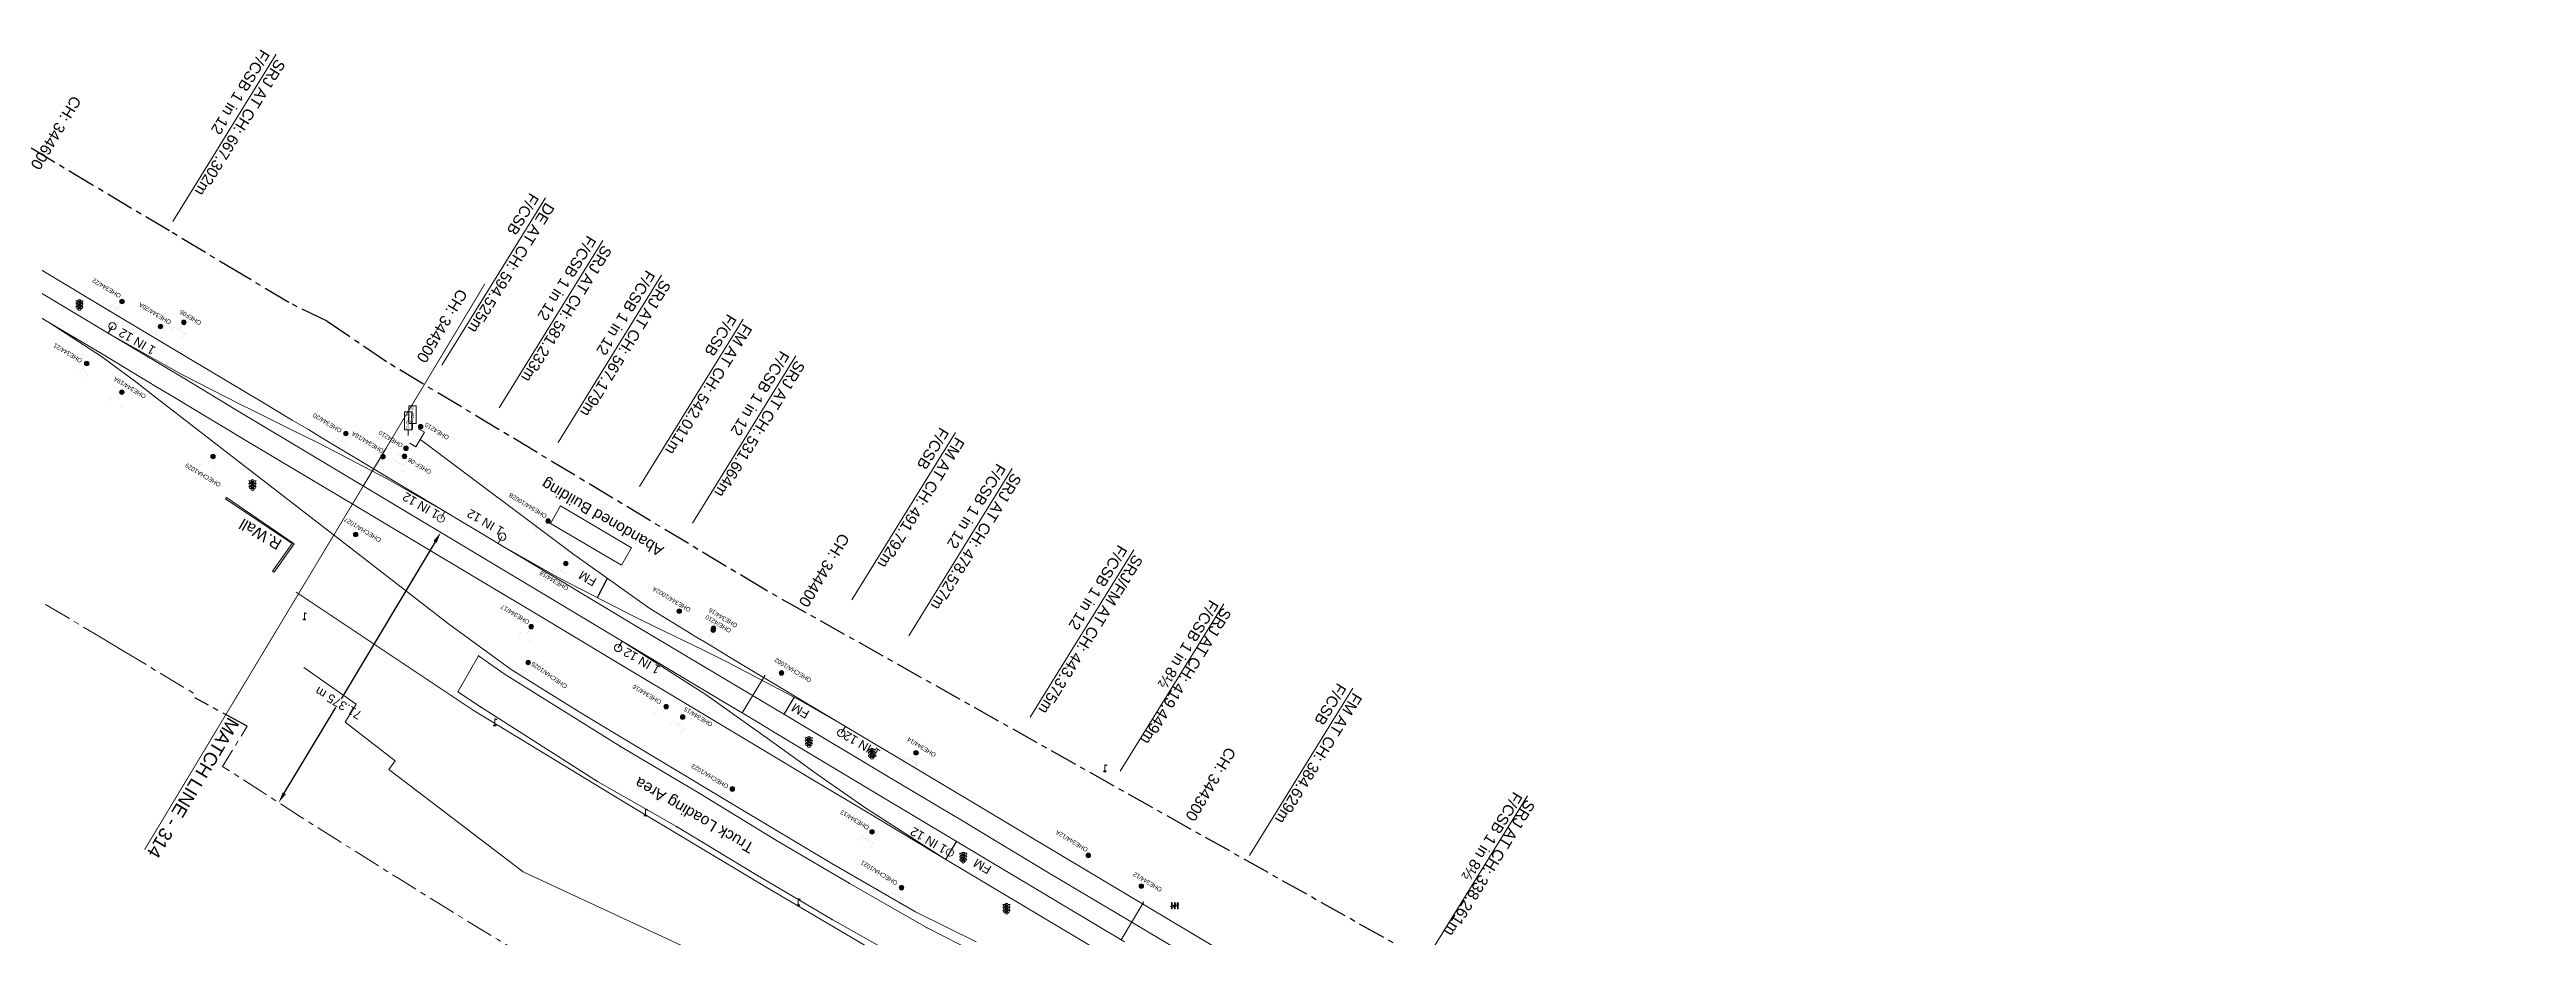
# Model space of a CAD drawing. Header units: feet. Extents: x 593168 to 611286, y 3401475 to 3412398.
# Drawn here: x 607332 to 607892, y 3403732 to 3403933 of the extents above; entities that cross this region are included whole.
import ezdxf

# ---------------------------------------------------------------- set-up
doc = ezdxf.new("R2010")
doc.units = ezdxf.units.FT
doc.header["$MEASUREMENT"] = 0
doc.linetypes.add('CENTER', pattern=[2, 1.25, -0.25, 0.25, -0.25])
doc.linetypes.add('PHANTOM2', pattern=[1.25, 0.625, -0.125, 0.125, -0.125, 0.125, -0.125])
doc.layers.get('Defpoints').update_dxf_attribs({"lineweight": 0})
for name, color, linetype, lineweight in [("CHAWAPAIL STN. SRJ's", 251, 'Continuous', 0), ('DFCC BOUNDARY', 6, 'CENTER', 0), ('Exg track', 7, 'Continuous', 0), ('Existing IR Chainage', 7, 'Continuous', 0), ('Existing IR Track', 143, 'Continuous', 0), ('Govt buliding', 251, 'Continuous', 0), ('Grill', 251, 'Continuous', 0), ('Lamp_Post', 251, 'Continuous', 0), ('OHE MAST', 8, 'Continuous', 0), ('OHE MAST TEXT', 8, 'Continuous', 0), ('Platform', 7, 'Continuous', 0), ('Retaining Wall', 251, 'Continuous', 0), ('Sign Board', 251, 'Continuous', 0), ('SRJ13A', 251, 'Continuous', 0), ('STOP', 251, 'Continuous', 0), ('Text1', 251, 'Continuous', 0), ('Transformer', 251, 'Continuous', 0)]:
    doc.layers.add(name, color=color, linetype=linetype, lineweight=lineweight)
doc.layers.add('Existing Railway Boundary', color=7, linetype='CENTER')
doc.layers.add('MATCH LINE', color=7, linetype='Continuous')
doc.styles.add('CUT-FILL', font='cut-fill.shx', dxfattribs={"height": 2})
doc.styles.get("Standard").update_dxf_attribs({"font": 'arial.ttf'})
doc.styles.add('Style-Arial', font='arial.ttf')
doc.linetypes.add('F-LINE', pattern='A,0.6,["X",Standard,S=0.3,R=0,X=0,Y=-0.15],0.1', length=0.7)
doc.dimstyles.get("Standard").update_dxf_attribs({"dimtxt": 0.18, "dimasz": 0.18, "dimexe": 0.18, "dimexo": 0.0625, "dimgap": 0.09, "dimtad": 0, "dimtih": 1, "dimtoh": 1, "dimdec": 4, "dimzin": 0, "dimdsep": 46, "dimtxsty": 'Standard', "dimcen": 0.09, "dimadec": 0, "dimazin": 0, "dimtfac": 1, "dimtdec": 4, "dimtofl": 0, "dimtmove": 0, "dimatfit": 3, "dimfxl": 1, "dimtolj": 1, "dimtzin": 0, "dimarcsym": 0})

# ---------------------------------------------------------------- blocks, each defined once
blk = doc.blocks.new('LP')
for points in [[(0, 0), (0, 1.5)], [(0.25, 1.35), (0.44, 1.35)]]:
    blk.add_lwpolyline(points)
for centre, radius, start, end in [((0.07, 0.99), 0.519, 57.6425, 97.3165), ((0.34, 1.33), 0.094, 11.7012, 168.0476)]:
    blk.add_arc(centre, radius, start, end)
at = {"extrusion": (0, 0, -1)}
blk.add_ellipse((0, 0.01), major_axis=(0.308, 0), ratio=0.400495, dxfattribs=at)
blk.add_ellipse((0.35, 1.36), major_axis=(0.0017, 0.0438), ratio=0.461056, start_param=1.74022, end_param=4.575836)
blk = doc.blocks.new('SIG')
for color, points in [(1, [(-0.22, 0.42, 0.180295), (-0.01, 0.33, -0.00255), (0.01, 0.33, -0.00255), (0.02, 0.33, 0.180295), (0.23, 0.42, -0.002654), (0.25, 0.44, 0.184495), (0.33, 0.65, 1.000001), (-0.32, 0.65, 0.184495), (-0.24, 0.44, -0.002654)]), (2, [(0.23, -0.23, -0.002654), (0.25, -0.21, 0.184495), (0.33, 0.01, 1.000001), (-0.32, 0.01, 0.184495), (-0.24, -0.21, -0.002654), (-0.22, -0.23, 0.180295), (-0.01, -0.32, -0.00255), (0.01, -0.32, -0.00255), (0.02, -0.32, 0.180295)]), (3, [(0.23, -0.88, -0.002654), (0.25, -0.86, 0.184495), (0.33, -0.64, 1.000001), (-0.32, -0.64, 0.184495), (-0.24, -0.86, -0.002654), (-0.22, -0.88, 0.395599)])]:
    blk.add_hatch(color=color).paths.add_polyline_path(points)
for p, q in [((-0.31, 0.98), (-0.32, -0.9)), ((0.33, -0.9), (0.32, 0.98))]:
    blk.add_line(p, q)
for points in [[(-0.31, 0.98), (-0.81, 0.98, 0.198758), (-0.42, 0.41, 0.003814), (-0.31, 0.39, 0.003814)], [(-0.31, 0.33), (-0.81, 0.33, 0.198758), (-0.42, -0.23, 0.003727), (-0.32, -0.26, 0.003727)], [(0.32, 0.98), (0.82, 0.98, -0.198758), (0.44, 0.41, -0.003814), (0.32, 0.39, -0.003814)], [(0.32, 0.33), (0.82, 0.33, -0.198758), (0.44, -0.23, -0.003727), (0.33, -0.26, -0.003727)], [(-0.32, -0.32), (-0.81, -0.32, 0.198758), (-0.42, -0.88, 0.003639), (-0.32, -0.9)], [(0.33, -0.32), (0.82, -0.32, -0.198758), (0.44, -0.88, -0.003639), (0.33, -0.9)]]:
    blk.add_lwpolyline(points, format="xyb")
for centre, radius, start, end in [((0.01, 0.91), 0.324, 12.4049, 167.5951), ((0.01, 0.81), 0.357, 27.7578, 152.2422), ((0.01, -0.9), 0.324, 181.4572, 358.5428)]:
    blk.add_arc(centre, radius, start, end)
blk = doc.blocks.new('STOP')
at = {"layer": 'SRJ13A'}
blk.add_lwpolyline([(0.84, 5.38), (-0.84, 5.38), (-0.84, 1.32), (0.84, 1.32)], close=True, dxfattribs=at)
blk.add_lwpolyline([(0, 1.32), (0, 0)], dxfattribs=at)
at = {"layer": 'SRJ13A', "style": 'CUT-FILL'}
for s, p in [('P', (0.13, 2.3)), ('O', (0.37, 3.27)), ('S', (0.27, 5.16)), ('T', (0.31, 4.2))]:
    blk.add_text(s, height=0.739, rotation=180, dxfattribs=at).set_placement(p)
blk = doc.blocks.new('TRF')
blk.add_hatch(color=256).paths.add_polyline_path([(0.22, -0.04), (0.38, 0.42), (-0.98, -0.29), (0.02, 0.04), (-0.18, -0.39), (0.98, 0.09)])
for p, q in [((-0.69, 0.72), (-0.69, -0.72)), ((-0.52, 0.72), (-0.69, 0.72)), ((-0.52, -0.72), (-0.52, 0.72)), ((0, 0.72), (0, -0.72)), ((0.17, 0.72), (0, 0.72)), ((0.17, -0.72), (0.17, 0.72)), ((0.7, 0.72), (0.7, -0.72)), ((0.87, 0.72), (0.7, 0.72)), ((0.87, -0.72), (0.87, 0.72)), ((-0.69, -0.72), (-0.52, -0.72)), ((0, -0.72), (0.17, -0.72)), ((0.7, -0.72), (0.87, -0.72))]:
    blk.add_line(p, q)
blk.add_lwpolyline([(0.22, -0.04), (0.38, 0.42), (-0.98, -0.29), (0.02, 0.04), (-0.18, -0.39), (0.98, 0.09)], close=True)
blk = doc.blocks.new('OHE MAST')
h = blk.add_hatch(color=256)
h.dxf.hatch_style = 1
edge = h.paths.add_edge_path()
edge.add_arc((0, 0), 0.514, 0, 360)
at = {"const_width": 0.01}
for points in [[(1.5, 3.5), (1.5, 2), (-1.5, 2), (-1.5, 3.5)], [(0, 2), (0, 0)]]:
    blk.add_lwpolyline(points, dxfattribs=at)
blk.add_circle((0, 0), 0.514)
blk = doc.blocks.new('*D348')
at = {"layer": 'Defpoints', "color": 0, "linetype": 'ByBlock', "ltscale": 5, "transparency": 16777216}
for p in [(607420.07, 3403823.53), (607420.08, 3403823.53), (607383.39, 3403762.31)]:
    blk.add_point(p, dxfattribs=at)
at = {"layer": 'DFCC BOUNDARY', "color": 0, "linetype": 'ByBlock', "lineweight": -2, "ltscale": 5, "transparency": 16777216}
for p, q in [((607420.18, 3403823.47), (607420.19, 3403823.46)), ((607418.8, 3403821.38), (607397.51, 3403785.85)), ((607384.68, 3403764.45), (607396.33, 3403783.88)), ((607383.5, 3403762.24), (607383.5, 3403762.24))]:
    blk.add_line(p, q, dxfattribs=at)
at = {"layer": 'DFCC BOUNDARY', "color": 0, "linetype": 'ByBlock', "ltscale": 5, "transparency": 16777216}
for points in [[(607418.44, 3403821.6), (607419.15, 3403821.17), (607420.08, 3403823.53)], [(607384.32, 3403764.66), (607385.04, 3403764.23), (607383.39, 3403762.3)]]:
    blk.add_solid(points, dxfattribs=at)
at = {"layer": 'DFCC BOUNDARY', "color": 0, "linetype": 'ByBlock', "ltscale": 5, "transparency": 16777216, "insert": (607396.92, 3403784.87), "char_height": 2, "attachment_point": 5, "rotation": 149, "style": 'Style-Arial'}
blk.add_mtext('\\A1;71.375 m', dxfattribs=at)
blk = doc.blocks.new('TerminatorOpen_0.5')
at = {"color": 0, "linetype": 'ByBlock', "lineweight": -2}
for q in [(-1, 0.25), (-1, 0), (-1, -0.25)]:
    blk.add_line((0, 0), q, dxfattribs=at)

msp = doc.modelspace()

# ---------------------------------------------------------------- linework, layer by layer
at = {"layer": "CHAWAPAIL STN. SRJ's", "lineweight": 13, "flags": 128}
for points in [[(607382.8492, 3403931.8465), (607359.4164, 3403893.9365)], [(607443.7737, 3403899.3033), (607420.341, 3403861.3933)], [(607456.7562, 3403889.6695), (607433.3235, 3403851.7595)], [(607470.0835, 3403881.8229), (607446.6508, 3403843.9129)], [(607488.5117, 3403871.8773), (607465.079, 3403833.9673)], [(607500.4784, 3403863.57), (607477.0456, 3403825.66)], [(607536.5914, 3403846.1924), (607513.1587, 3403808.2824)], [(607549.4524, 3403838.0325), (607526.0197, 3403800.1225)], [(607576.9482, 3403819.5854), (607553.5155, 3403781.6754)], [(607597.3104, 3403807.3574), (607573.8777, 3403769.4474)], [(607626.5517, 3403788.2778), (607603.119, 3403750.3678)], [(607666.0637, 3403763.8549), (607642.6309, 3403725.9449)]]:
    msp.add_lwpolyline(points, dxfattribs=at)
at = {"layer": 'DFCC BOUNDARY', "ltscale": 5}
msp.add_lwpolyline([(607330.6606, 3403807.2131), (607343.0419, 3403799.786), (607348.0429, 3403796.7883), (607364.7959, 3403786.7232)], dxfattribs=at)
at = {"layer": 'DFCC BOUNDARY', "ltscale": 5, "flags": 128}
msp.add_lwpolyline([(608169.7484, 3403330.5329), (608166.0125, 3403332.7612), (608109.3376, 3403366.5656), (608077.3094, 3403385.6693), (608053.897, 3403399.8354), (608027.9038, 3403415.1356), (608002.7237, 3403430.4016), (607965.038, 3403453.1168), (607923.0995, 3403476.5115), (607908.5225, 3403452.0667), (607756.2131, 3403543.6905), (607765.5086, 3403559.4423), (607571.8471, 3403673.7258), (607552.2717, 3403660.5571), (607485.2693, 3403700.0965), (607479.8852, 3403703.2741), (607474.4939, 3403706.4583), (607469.0947, 3403709.6517), (607463.6689, 3403712.8676), (607458.2522, 3403716.0874), (607452.8306, 3403719.3215), (607447.4053, 3403722.5717), (607441.9978, 3403725.8273, -0.00829626), (607370.6701, 3403770.5171), (607376.2934, 3403779.6115)], format="xyb", dxfattribs=at)
at = {"layer": 'Exg track'}
for p, q in [((607344.842, 3403868.6771), (607345.7667, 3403870.2315)), ((607421.0239, 3403828.2377), (607420.0992, 3403826.6833)), ((607433.079, 3403821.0124), (607434.0037, 3403822.5668)), ((607461.1605, 3403798.9072), (607460.2358, 3403797.3528)), ((607511.6758, 3403779.5797), (607510.7511, 3403778.0253)), ((607534.3818, 3403749.4611), (607535.3065, 3403751.0155))]:
    msp.add_line(p, q, dxfattribs=at)
at = {"layer": 'Exg track', "const_width": 0.3, "elevation": 264.332}
msp.add_lwpolyline([(607457.7907, 3403813.1445), (607455.5275, 3403808.7527)], dxfattribs=at)
at = {"layer": 'Exg track', "const_width": 0.3}
for points in [[(607500.0844, 3403786.1822), (607497.7964, 3403782.3481)], [(607534.3818, 3403749.4611), (607536.8378, 3403753.5483)]]:
    msp.add_lwpolyline(points, dxfattribs=at)
at = {"layer": 'Exg track'}
for centre in [(607345.7667, 3403870.2315), (607420.0992, 3403826.6833), (607434.0037, 3403822.5668), (607460.2358, 3403797.3528), (607510.7511, 3403778.0253), (607535.3065, 3403751.0155)]:
    msp.add_circle(centre, 0.8325, dxfattribs=at)
at = {"layer": 'Existing IR Chainage', "color": 7, "linetype": 'Continuous', "lineweight": 13, "flags": 128}
for points in [[(607407.7032, 3403842.6067), (607402.5533, 3403834.0348)], [(607493.4778, 3403791.188), (607488.3229, 3403782.6191)], [(607579.2339, 3403739.8248), (607574.1119, 3403731.2361)]]:
    msp.add_lwpolyline(points, dxfattribs=at)
at = {"layer": 'Existing IR Track', "flags": 128}
for points in [[(607599.3014, 3403710.6541), (607534.3818, 3403749.4611), (607515.8604, 3403760.5684), (607503.2062, 3403768.1394), (607493.9262, 3403773.7259), (607477.9142, 3403783.3242), (607458.8933, 3403794.7562), (607441.4785, 3403805.2061), (607427.6798, 3403813.486), (607403.9493, 3403827.6596), (607376.3557, 3403844.1144), (607358.6939, 3403854.7432), (607355.9927, 3403856.3731), (607353.5228, 3403857.8693), (607351.9727, 3403858.8045), (607343.7103, 3403863.8321), (607331.5395, 3403871.0433), (607293.8661, 3403893.5287)], [(607574.8623, 3403730.7886), (607555.1678, 3403742.5337), (607536.6127, 3403753.6835), (607518.5467, 3403764.4912), (607496.1752, 3403777.906), (607492.0576, 3403780.3959), (607489.4046, 3403781.9683), (607480.5666, 3403787.2852), (607443.3909, 3403809.5491), (607430.0462, 3403817.5549), (607406.1365, 3403831.8819), (607378.9166, 3403848.2355), (607373.8895, 3403851.2488), (607361.5254, 3403858.6657), (607344.842, 3403868.6771), (607327.4402, 3403879.0702)], [(607593.7569, 3403724.8886), (607577.2366, 3403734.7586), (607557.8332, 3403746.3515), (607538.5356, 3403757.9594), (607521.0287, 3403768.4139), (607498.3055, 3403782.0443), (607482.8326, 3403791.2781), (607464.3216, 3403802.3122), (607446.1089, 3403813.2053), (607433.079, 3403821.0124), (607432.078, 3403821.6207), (607421.0239, 3403828.2377), (607408.0311, 3403836.02), (607393.1998, 3403844.9552), (607390.1158, 3403846.8382), (607386.4912, 3403848.9559), (607379.5596, 3403853.1162), (607363.5037, 3403862.6938), (607346.8627, 3403872.7094), (607329.6373, 3403882.9976)], [(607541.3072, 3403730.7438), (607527.5107, 3403737.5458), (607508.6346, 3403748.4954), (607487.3808, 3403761.2088), (607469.7917, 3403771.7706), (607451.6195, 3403782.711), (607436.06, 3403792.5074), (607421.8777, 3403802.8505), (607399.0459, 3403820.4771), (607373.8212, 3403840.0072), (607357.5697, 3403852.5795), (607354.8938, 3403854.6618), (607351.0534, 3403857.653), (607343.3366, 3403863.3596), (607331.5395, 3403871.0433)], [(607421.0239, 3403828.2377), (607407.813, 3403835.7508), (607392.5258, 3403843.7224), (607385.5649, 3403847.1757), (607380.1121, 3403849.8543), (607376.6787, 3403851.5799), (607374.9126, 3403852.4415), (607361.6294, 3403859.2151), (607344.842, 3403868.6771)], [(607413.1157, 3403843.7258), (607414.4554, 3403842.9231), (607416.4273, 3403846.2143), (607415.0876, 3403847.017)], [(607609.2191, 3403721.2727), (607560.56, 3403750.2978), (607541.0303, 3403762.0552), (607523.6197, 3403772.4549), (607511.6758, 3403779.5797), (607501.2391, 3403785.8265), (607485.6228, 3403795.2008), (607480.676, 3403798.1972), (607477.4092, 3403800.1342), (607477.008, 3403800.3762), (607467.4307, 3403806.2767), (607449.8726, 3403818.7855), (607416.1589, 3403844.0301), (607415.4414, 3403844.5687)], [(607511.6758, 3403779.5797), (607501.0851, 3403785.6534), (607484.8744, 3403794.2193), (607479.4229, 3403796.9198), (607468.7653, 3403802.086), (607464.9027, 3403803.9666), (607462.5164, 3403805.1511), (607446.4773, 3403813.4166), (607433.079, 3403821.0124)], [(607534.3818, 3403749.4611), (607516.3361, 3403761.041), (607506.8635, 3403767.6465), (607504.3346, 3403769.458), (607501.1786, 3403771.7374), (607495.0557, 3403776.1963), (607480.1373, 3403786.6958), (607461.1605, 3403798.9072)]]:
    msp.add_lwpolyline(points, dxfattribs=at)
at = {"layer": 'Existing Railway Boundary', "ltscale": 5}
for points in [[(607385.7139, 3403875.6061), (607375.3991, 3403881.7936), (607358.6952, 3403891.8174), (607341.2919, 3403902.2114), (607325.9819, 3403911.3959), (607310.4466, 3403920.7156), (607304.9288, 3403924.0155), (607300.9292, 3403917.3459)], [(607755.5205, 3403663.0787), (607493.2715, 3403810.6574), (607407.78, 3403862.1861), (607394.3484, 3403871.3553), (607385.7139, 3403875.6061)], [(607376.2973, 3403779.6187), (607364.4093, 3403786.0872)]]:
    msp.add_lwpolyline(points, dxfattribs=at)
at = {"layer": 'Govt buliding'}
msp.add_polyline3d([(607461.0192, 3403816.138, 263.9688), (607444.9424, 3403825.5853, 264.6845), (607447.1589, 3403829.5152, 262.9101), (607463.2475, 3403820.0609, 262.9101)], close=True, dxfattribs=at)
at = {"layer": 'Grill', "color": 1, "linetype": 'F-LINE', "lineweight": 13, "ltscale": 5}
for points in [[(607387.3361, 3403809.9767), (607427.63, 3403783.117), (607462.1152, 3403762.1349), (607493.335, 3403743.3711), (607524.5812, 3403724.9537), (607553.9447, 3403707.5715), (607611.3509, 3403673.5833), (607651.3628, 3403650.3515), (607699.9165, 3403621.463), (607744.7968, 3403594.9036), (607783.0518, 3403572.3964), (607815.8896, 3403553.023), (607853.9889, 3403530.711), (607854.0041, 3403530.3207), (607887.8899, 3403509.9119), (607921.319, 3403491.5397)], [(607893.2419, 3403494.8728), (607891.7835, 3403492.8187), (607885.7543, 3403496.5075), (607886.9321, 3403500.634), (607879.5197, 3403504.7257), (607846.3604, 3403524.146), (607813.9009, 3403542.7939), (607769.971, 3403566.3058), (607743.6984, 3403581.5377), (607693.4326, 3403610.6908), (607646.6148, 3403638.4708), (607597.5567, 3403667.0845), (607544.9791, 3403697.6721), (607543.7459, 3403695.4973), (607517.0765, 3403708.9047), (607486.4295, 3403724.4642), (607438.7085, 3403746.6041), (607408.3604, 3403769.8203), (607409.7534, 3403771.7721), (607398.4415, 3403780.5241), (607400.9057, 3403784.6301), (607389.1325, 3403792.9314)]]:
    msp.add_lwpolyline(points, dxfattribs=at)
at = {"layer": 'MATCH LINE', "linetype": 'PHANTOM2', "ltscale": 15, "const_width": 0.2}
msp.add_lwpolyline([(607430.0716, 3403879.838), (607353.0578, 3403751.6514)], dxfattribs=at)
at = {"layer": 'Platform'}
msp.add_polyline3d([(607423.9849, 3403787.4472, 264.4456), (607428.638, 3403795.5771, 264.3916), (607434.4031, 3403791.5223, 265.2454), (607460.7542, 3403774.9975, 265.2534), (607478.5421, 3403764.488, 265.2654), (607496.0754, 3403753.7464, 265.2404), (607512.5108, 3403744.0338, 265.2444), (607530.0406, 3403733.9883, 265.2714), (607537.7053, 3403730.0703, 265.1614), (607543.0002, 3403727.6922, 264.6516), (607537.7365, 3403720.459, 264.6775), (607533.4567, 3403722.1857, 265.2694), (607525.4125, 3403726.3603, 265.2864), (607508.6632, 3403735.8294, 265.3134), (607491.4209, 3403746.0261, 265.2954), (607473.4262, 3403756.9012, 265.3044), (607455.5493, 3403767.1147, 265.3514), (607429.0701, 3403783.9825, 265.2664)], close=True, dxfattribs=at)
for p in [(607428.638, 3403795.577, 264.392), (607434.403, 3403791.522, 265.245), (607423.985, 3403787.447, 264.446), (607429.07, 3403783.982, 265.266), (607460.754, 3403774.997, 265.253), (607455.549, 3403767.115, 265.351), (607478.542, 3403764.488, 265.265), (607473.426, 3403756.901, 265.304), (607496.075, 3403753.746, 265.24), (607491.421, 3403746.026, 265.295), (607512.511, 3403744.034, 265.244), (607508.663, 3403735.829, 265.313), (607530.041, 3403733.988, 265.271)]:
    msp.add_point(p, dxfattribs=at)
at = {"layer": 'Retaining Wall'}
msp.add_polyline3d([(607371.3789, 3403831.124, 264.1277), (607371.6234, 3403831.4618, 264.1307), (607386.9267, 3403820.9348, 264.2187), (607382.3547, 3403814.5234, 264.1957), (607381.975, 3403814.7529, 264.2037), (607386.4639, 3403821.0343, 264.2117)], close=True, dxfattribs=at)

# ---------------------------------------------------------------- block references
at = {"layer": 'Lamp_Post', "xscale": 0.9997078269170317, "yscale": 0.9997078269170317, "zscale": 0.9997078269170317}
for p in [(607389.2108, 3403803.8034, 262.5272), (607432.339, 3403779.7831, 264.8405), (607570.425, 3403769.4029, 262.8071), (607466.4364, 3403759.3602, 265.1554), (607501.0166, 3403739.0273, 264.9885)]:
    msp.add_blockref('LP', p, dxfattribs=at)
at = {"layer": 'OHE MAST', "rotation": 149.0208306544456}
for p in [(607347.9499, 3403875.8536), (607356.6614, 3403870.1874), (607361.9418, 3403871.138), (607339.9396, 3403861.7941), (607347.9097, 3403855.3139), (607398.6185, 3403845.9553), (607415.537, 3403847.487), (607368.5456, 3403840.7317), (607407.0049, 3403840.6886), (607411.874, 3403840.7762), (607412.225, 3403842.599), (607400.8252, 3403823.0591), (607444.3883, 3403826.114), (607448.4039, 3403816.5018), (607474.0666, 3403805.6825), (607440.5673, 3403802.1905), (607481.748, 3403801.382), (607481.8235, 3403801.804), (607439.8776, 3403794.0755), (607497.2115, 3403791.6829), (607471.1197, 3403784.0671), (607474.8295, 3403781.6908), (607527.6746, 3403773.5833), (607486.0968, 3403765.4171), (607517.6999, 3403755.7102), (607566.6527, 3403750.3743), (607524.3808, 3403743.0603), (607578.653, 3403743.3986)]:
    msp.add_blockref('OHE MAST', p, dxfattribs=at)
at = {"layer": 'Sign Board', "xscale": 0.9997078269170317, "yscale": 0.9997078269170317, "zscale": 0.9997078269170317}
for p in [(607338.2868, 3403875.0453, 264.4276), (607377.485, 3403834.2503, 264.1147), (607503.4152, 3403776.0344, 264.3067), (607517.6774, 3403773.391, 264.2377), (607538.3492, 3403749.8542, 264.3127), (607548.1478, 3403738.2764, 264.1857)]:
    msp.add_blockref('SIG', p, dxfattribs=at)
at = {"layer": 'STOP', "xscale": 0.9997078269170317, "yscale": 0.9997078269170317, "zscale": 0.9997078269170317}
for p in [(607412.6963, 3403845.4635, 264.4586), (607413.7129, 3403846.8554, 264.4096)]:
    msp.add_blockref('STOP', p, dxfattribs=at)
at = {"layer": 'Transformer', "xscale": 0.9997078269170317, "yscale": 0.9997078269170317, "zscale": 0.9997078269170317}
msp.add_blockref('TRF', (607586.1431, 3403738.9925, 264.0297), dxfattribs=at)

# ---------------------------------------------------------------- texts
at = {"layer": "CHAWAPAIL STN. SRJ's", "lineweight": 13, "char_height": 2.5, "width": 48.267487, "attachment_point": 4, "rotation": 238.27918, "style": 'Style-Arial'}
for s, insert, line_spacing_factor in [('\\pxsm1;SRJ AT CH: 667.302m \\PF/CSB 1 in 12', (607382.2054, 3403931.4388), 0.648), ('\\pxsm1;DE AT CH: 594.525m \\PF/CSB', (607443.13, 3403898.8955), 0.648), ('\\pxsm1;SRJ AT CH: 581.233m \\PF/CSB 1 in 12', (607456.1124, 3403889.2618), 0.648), ('\\pxsm1;SRJ AT CH: 567.179m \\PF/CSB 1 in 12', (607469.4398, 3403881.4151), 0.648), ('\\pxsm1;FM AT CH: 542.011m \\PF/CSB', (607487.8679, 3403871.4696), 0.648), ('\\pxsm1;SRJ AT CH: 531.664m \\PF/CSB 1 in 12', (607499.8346, 3403863.1622), 0.648), ('\\pxsm1;FM AT CH: 491.792m \\PF/CSB', (607535.9476, 3403845.7846), 0.648), ('\\pxsm1;SRJ AT CH: 478.527m \\PF/CSB 1 in 12', (607548.8086, 3403837.6248), 0.648), ('\\pxsm1;SRJ/FM AT CH: 443.375m \\PF/CSB 1 in 12', (607576.3045, 3403819.1777), 0.648), ('SRJ AT CH: 419.449m \\PF/CSB 1 in 8½', (607596.6666, 3403806.9497), 0.8), ('\\pxsm1;FM AT CH: 384.629m \\PF/CSB', (607625.908, 3403787.8701), 0.648), ('SRJ AT CH: 338.261m \\PF/CSB 1 in 8½', (607665.4199, 3403763.4472), 0.8)]:
    msp.add_mtext(s, dxfattribs=dict(at, insert=insert, line_spacing_factor=line_spacing_factor))
at = {"layer": 'Exg track'}
for s, p in [('1 IN 12', (607355.7616, 3403865.3567, 358.1895)), ('1 IN 12', (607419.9959, 3403828.2138, 358.1895)), ('1 IN 12', (607434.5808, 3403824.4168, 358.1895)), ('FM', (607455.5646, 3403812.9414, -0.0123)), ('1 IN 12', (607470.007, 3403792.9835, 358.1895)), ('FM', (607503.7223, 3403782.9471)), ('1 IN 12', (607519.7954, 3403774.0686, 358.2761)), ('1 IN 12', (607534.9126, 3403752.3554, 182.161)), ('FM', (607544.9211, 3403747.7276, -0.1783))]:
    msp.add_text(s, height=2, rotation=149.797857, dxfattribs=at).set_placement(p)
at = {"layer": 'Existing IR Chainage', "color": 7, "lineweight": 0, "char_height": 2.5, "attachment_point": 6, "line_spacing_factor": 0.60036, "style": 'Style-Arial'}
for s, insert, rotation in [('CH: 344600', (607328.1846, 3403906.0702), 239.040191), ('CH: 344500', (607415.5767, 3403862.3183), 239.002784), ('CH: 344400', (607502.049, 3403806.9628), 238.969478), ('CH: 344300', (607589.5769, 3403758.4744), 239.189569)]:
    msp.add_mtext(s, dxfattribs=dict(at, insert=insert, rotation=rotation))
at = {"layer": 'MATCH LINE', "linetype": 'Continuous'}
msp.add_text('MATCH LINE - 314', height=3, rotation=239.034667, dxfattribs=at).set_placement((607372.0363, 3403781.8798))
at = {"layer": 'OHE MAST TEXT'}
for s, rotation, p in [('OHE344/22', 149, (607347.835, 3403877.423, 264.025)), ('OHE344/20A', 149, (607359.1886, 3403871.4308, 263.948)), ('OHEF05', 149, (607366.0225, 3403871.2726, 263.832)), ('OHE344/21', 149, (607339.0611, 3403862.7173, 264.288)), ('OHE344/19A', 149, (607353.4841, 3403854.6389, 263.927)), ('OHE344/20', 149, (607397.7929, 3403846.8883, 263.939)), ('OHE344/18A', 149, (607407.3386, 3403842.26, 263.877)), ('OHE4210', 149, (607411.6557, 3403843.5197, 264.067)), ('OHE4210', 149, (607422.0818, 3403845.3102, 263.968)), ('OHECHA1029', 149, (607370.421, 3403834.6136, 264.216)), ('OHEF-06', 149, (607418.0843, 3403837.4946, 264.07)), ('OHE344/1002B', 149, (607444.2499, 3403827.5178, 264.784)), ('OHECHA/1027', 149, (607406.7047, 3403822.1113, 264.229)), ('OHE344/18', 149, (607449.1057, 3403811.137, 264.049)), ('OHE344/1002A', 149, (607476.7847, 3403806.2718, 263.91)), ('OHE344/17', 149, (607440.2949, 3403803.5041, 264.476)), ('OHE344/16', 149, (607487.3635, 3403802.7132, 263.783)), ('OHE/4210', 149, (607485.9474, 3403801.5546, 263.99)), ('OHECHA/1002', 149, (607504.1314, 3403790.3123, 264.081)), ('OHECHA/1025', 145.428967, (607448.8117, 3403788.922, 264.193)), ('OHE344/16', 149, (607470.1431, 3403785.3839, 264.043)), ('OHE344/15', 149, (607481.7448, 3403780.2983, 264.09)), ('OHE344/14', 149, (607532.2994, 3403773.4378, 265.438)), ('OHECHA/1023', 149, (607485.3254, 3403766.2823, 264.265)), ('OHE344/13', 149, (607517.1669, 3403756.9521, 264.143)), ('OHE344/12A', 149, (607566.7001, 3403751.9272, 263.969)), ('OHECHA/1021', 149, (607523.6255, 3403744.4066, 264.365)), ('OHE344/12', 149, (607583.4442, 3403742.8779, 263.988))]:
    msp.add_text(s, height=1, rotation=rotation, dxfattribs=at).set_placement(p)
at = {"layer": 'Text1'}
for s, p in [('Abandoned Building', (607470.8046, 3403820.0891, 156.3202)), ('R.Wall', (607384.3371, 3403821.6132, 156.3202)), ('Truck Loading Area', (607491.2601, 3403752.825, 156.4843))]:
    msp.add_text(s, height=2.5, rotation=149.722073, dxfattribs=at).set_placement(p)

# ---------------------------------------------------------------- dimensions: what is measured, and where the dimension line sits
at = {"layer": 'DFCC BOUNDARY', "linetype": 'ByBlock', "ltscale": 5}
dim = msp.add_linear_dim(base=(607420.0807, 3403823.5264), p1=(607383.3883, 3403762.3056), p2=(607420.0749, 3403823.5299), angle=59.069262, dimstyle='Standard', override={"dimtxt": 2, "dimasz": 2.5, "dimexe": 0.125, "dimexo": 0.125, "dimgap": 0.125, "dimtad": 1, "dimtih": 0, "dimtoh": 0, "dimdec": 3, "dimzin": 11, "dimpost": ' m', "dimtxsty": 'Style-Arial', "dimsah": 1, "dimadec": 4, "dimazin": 3, "dimtmove": 2, "dimatfit": 1, "dimldrblk": 'TerminatorOpen_0.5', "dimfrac": 2, "dimtzin": 11}, dxfattribs=at)
dim.commit()
dim.dimension.update_dxf_attribs({"geometry": '*D348', "text_midpoint": (607396.9159, 3403784.8679), "dimtype": 129, "text_rotation": 149})

doc.saveas('drawing.dxf')
